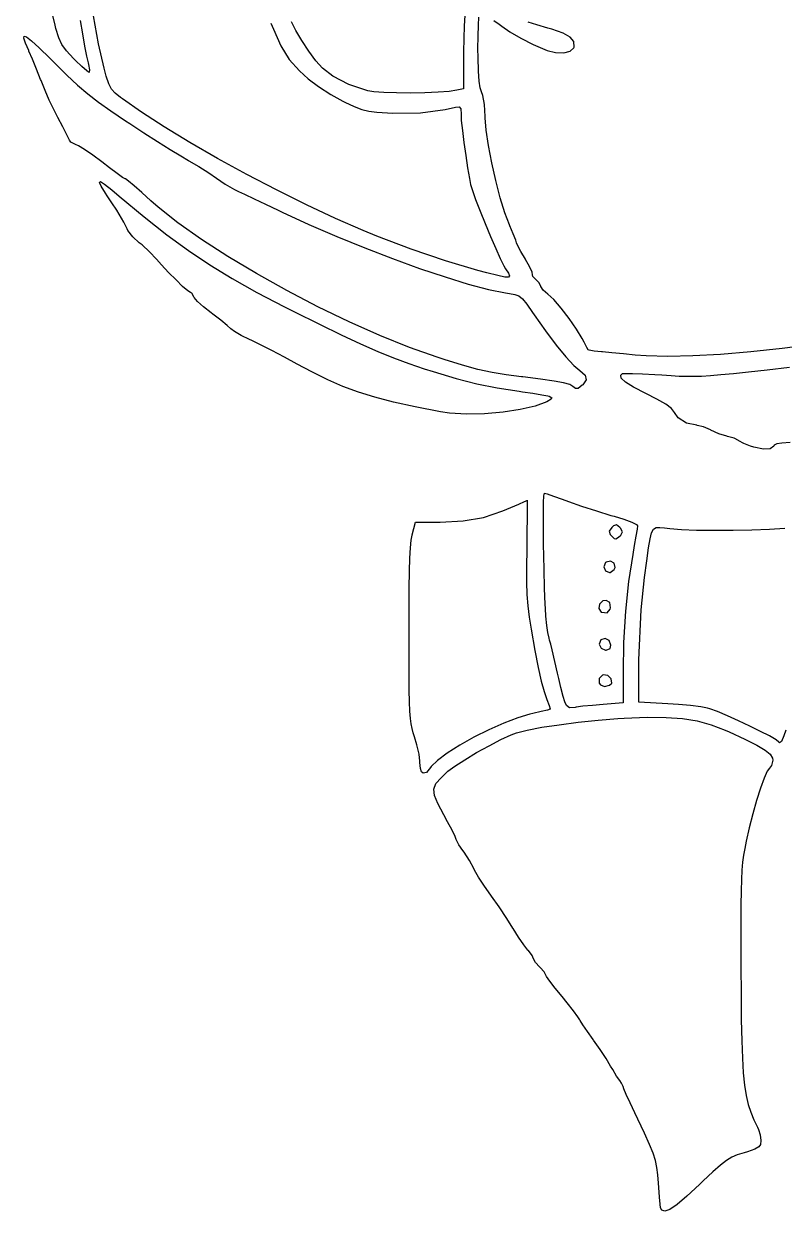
# Model space of a CAD drawing. Header units: inches. Extents: x -2.16 to 7.19, y -6.87 to -1.22.
# Drawn here: x -1.707 to -0.921, y -6.874 to -5.646 of the extents above; entities that cross this region are included whole.
import ezdxf

# ---------------------------------------------------------------- set-up
doc = ezdxf.new("R2010")
doc.units = ezdxf.units.IN
doc.header["$MEASUREMENT"] = 0
doc.layers.add('Front', color=13, linetype='CONTINUOUS', true_color=0xc83434)

msp = doc.modelspace()

# ---------------------------------------------------------------- linework, layer by layer
at = {"layer": 'Front', "linetype": 'CONTINUOUS'}
for p, q in [((-1.675, -5.6478), (-1.6813, -5.6203)), ((-1.6741, -5.6512), (-1.675, -5.6478)), ((-1.6492, -5.6428), (-1.6468, -5.6566)), ((-1.63, -5.667), (-1.6353, -5.638)), ((-1.4519, -5.6457), (-1.4492, -5.6519)), ((-1.4261, -5.6531), (-1.4304, -5.6441)), ((-1.2518, -5.6484), (-1.2523, -5.6614)), ((-1.2512, -5.6376), (-1.2518, -5.6484)), ((-1.2376, -5.659), (-1.2372, -5.6478)), ((-1.2372, -5.6478), (-1.2367, -5.6394)), ((-1.2214, -5.643), (-1.2159, -5.6466)), ((-1.2159, -5.6466), (-1.2131, -5.6487)), ((-1.2131, -5.6487), (-1.2046, -5.6545)), ((-1.1769, -5.6474), (-1.1857, -5.6444)), ((-1.1653, -5.6507), (-1.1769, -5.6474)), ((-1.7074, -5.661), (-1.7071, -5.6589)), ((-1.7057, -5.6662), (-1.7074, -5.661)), ((-1.7071, -5.6589), (-1.7045, -5.6597)), ((-1.7045, -5.6597), (-1.6994, -5.6637)), ((-1.6712, -5.6608), (-1.6741, -5.6512)), ((-1.6679, -5.6678), (-1.6712, -5.6608)), ((-1.6468, -5.6566), (-1.6445, -5.6693)), ((-1.4492, -5.6519), (-1.4414, -5.6692)), ((-1.4199, -5.6636), (-1.4261, -5.6531)), ((-1.2523, -5.6614), (-1.2526, -5.6754)), ((-1.2377, -5.6722), (-1.2376, -5.659)), ((-1.2046, -5.6545), (-1.1932, -5.6611)), ((-1.1932, -5.6611), (-1.1806, -5.6675)), ((-1.1612, -5.6518), (-1.1653, -5.6507)), ((-1.1496, -5.6558), (-1.1612, -5.6518)), ((-1.1423, -5.6599), (-1.1496, -5.6558)), ((-1.1387, -5.6646), (-1.1423, -5.6599)), ((-1.7022, -5.674), (-1.7057, -5.6662)), ((-1.6994, -5.6637), (-1.6915, -5.6711)), ((-1.6915, -5.6711), (-1.6805, -5.6819)), ((-1.6631, -5.6743), (-1.6679, -5.6678)), ((-1.6445, -5.6693), (-1.6424, -5.6797)), ((-1.6242, -5.6921), (-1.63, -5.667)), ((-1.4414, -5.6692), (-1.4328, -5.683)), ((-1.4127, -5.6746), (-1.4199, -5.6636)), ((-1.2376, -5.6812), (-1.2377, -5.6722)), ((-1.1806, -5.6675), (-1.1686, -5.6729)), ((-1.1686, -5.6729), (-1.1662, -5.6739)), ((-1.1422, -5.6746), (-1.1385, -5.6712)), ((-1.1383, -5.6703), (-1.1387, -5.6646)), ((-1.1385, -5.6712), (-1.1383, -5.6703)), ((-1.7021, -5.6744), (-1.7022, -5.674)), ((-1.6985, -5.6827), (-1.7021, -5.6744)), ((-1.6942, -5.6933), (-1.6985, -5.6827)), ((-1.6805, -5.6819), (-1.676, -5.6864)), ((-1.6558, -5.6822), (-1.6631, -5.6743)), ((-1.6538, -5.6841), (-1.6558, -5.6822)), ((-1.6473, -5.6905), (-1.6538, -5.6841)), ((-1.6424, -5.6797), (-1.6409, -5.6867)), ((-1.4328, -5.683), (-1.4224, -5.6949)), ((-1.4053, -5.6845), (-1.4127, -5.6746)), ((-1.3985, -5.692), (-1.4053, -5.6845)), ((-1.2526, -5.6781), (-1.2527, -5.7135)), ((-1.2526, -5.6754), (-1.2526, -5.6781)), ((-1.2373, -5.6953), (-1.2376, -5.6812)), ((-1.1662, -5.6739), (-1.1575, -5.6761)), ((-1.1575, -5.6761), (-1.149, -5.6762)), ((-1.149, -5.6762), (-1.1422, -5.6746)), ((-1.6899, -5.704), (-1.6942, -5.6933)), ((-1.676, -5.6864), (-1.6629, -5.6992)), ((-1.6423, -5.6949), (-1.6473, -5.6905)), ((-1.6399, -5.6965), (-1.6423, -5.6949)), ((-1.6409, -5.6867), (-1.6405, -5.6884)), ((-1.6405, -5.6884), (-1.6393, -5.6938)), ((-1.6397, -5.6965), (-1.6399, -5.6965)), ((-1.6393, -5.6938), (-1.6397, -5.6965)), ((-1.622, -5.7003), (-1.6242, -5.6921)), ((-1.4224, -5.6949), (-1.4132, -5.7032)), ((-1.3877, -5.7005), (-1.3985, -5.692)), ((-1.2366, -5.7055), (-1.2373, -5.6953)), ((-1.6895, -5.705), (-1.6899, -5.704)), ((-1.6853, -5.7154), (-1.6895, -5.705)), ((-1.6629, -5.6992), (-1.6517, -5.7097)), ((-1.6517, -5.7097), (-1.6411, -5.7187)), ((-1.6195, -5.7083), (-1.622, -5.7003)), ((-1.6167, -5.7137), (-1.6195, -5.7083)), ((-1.4132, -5.7032), (-1.4027, -5.7111)), ((-1.3712, -5.7091), (-1.3877, -5.7005)), ((-1.3515, -5.7157), (-1.3712, -5.7091)), ((-1.2355, -5.7124), (-1.2366, -5.7055)), ((-1.6811, -5.7252), (-1.6853, -5.7154)), ((-1.6411, -5.7187), (-1.6301, -5.7272)), ((-1.613, -5.7179), (-1.6167, -5.7137)), ((-1.6075, -5.7223), (-1.613, -5.7179)), ((-1.6053, -5.724), (-1.6075, -5.7223)), ((-1.4027, -5.7111), (-1.3899, -5.7193)), ((-1.3899, -5.7193), (-1.3774, -5.7262)), ((-1.3455, -5.7167), (-1.3515, -5.7157)), ((-1.3351, -5.7174), (-1.3455, -5.7167)), ((-1.322, -5.7178), (-1.3351, -5.7174)), ((-1.3074, -5.7179), (-1.322, -5.7178)), ((-1.2927, -5.7177), (-1.3074, -5.7179)), ((-1.279, -5.7171), (-1.2927, -5.7177)), ((-1.2675, -5.7162), (-1.279, -5.7171)), ((-1.2596, -5.715), (-1.2675, -5.7162)), ((-1.2527, -5.7135), (-1.2596, -5.715)), ((-1.234, -5.7165), (-1.2355, -5.7124)), ((-1.2325, -5.7204), (-1.234, -5.7165)), ((-1.2309, -5.7297), (-1.2325, -5.7204)), ((-1.6777, -5.7322), (-1.6811, -5.7252)), ((-1.677, -5.7335), (-1.6777, -5.7322)), ((-1.672, -5.7432), (-1.677, -5.7335)), ((-1.6301, -5.7272), (-1.6175, -5.7363)), ((-1.5857, -5.7378), (-1.6053, -5.724)), ((-1.3774, -5.7262), (-1.3752, -5.7273)), ((-1.3752, -5.7273), (-1.3656, -5.7318)), ((-1.3656, -5.7318), (-1.3579, -5.7348)), ((-1.3579, -5.7348), (-1.3507, -5.7366)), ((-1.2972, -5.7382), (-1.2715, -5.735)), ((-1.2715, -5.735), (-1.2609, -5.7325)), ((-1.2609, -5.7325), (-1.2571, -5.732)), ((-1.2571, -5.732), (-1.2555, -5.7343)), ((-1.2555, -5.7343), (-1.2552, -5.7396)), ((-1.2303, -5.742), (-1.2309, -5.7297)), ((-1.667, -5.7529), (-1.672, -5.7432)), ((-1.6175, -5.7363), (-1.602, -5.7467)), ((-1.602, -5.7467), (-1.5977, -5.7495)), ((-1.5622, -5.7529), (-1.5857, -5.7378)), ((-1.3507, -5.7366), (-1.3424, -5.7377)), ((-1.3424, -5.7377), (-1.3313, -5.7383)), ((-1.3313, -5.7383), (-1.3259, -5.7385)), ((-1.3259, -5.7385), (-1.2972, -5.7382)), ((-1.2552, -5.7396), (-1.2549, -5.7463)), ((-1.2549, -5.7463), (-1.2538, -5.7565)), ((-1.2303, -5.7435), (-1.2303, -5.742)), ((-1.2293, -5.7562), (-1.2303, -5.7435)), ((-1.6628, -5.7612), (-1.667, -5.7529)), ((-1.5977, -5.7495), (-1.5833, -5.7589)), ((-1.5833, -5.7589), (-1.5691, -5.768)), ((-1.5357, -5.769), (-1.5622, -5.7529)), ((-1.2538, -5.7565), (-1.2523, -5.769)), ((-1.2269, -5.7721), (-1.2293, -5.7562)), ((-1.6602, -5.7665), (-1.6628, -5.7612)), ((-1.6586, -5.7686), (-1.6602, -5.7665)), ((-1.6537, -5.771), (-1.6586, -5.7686)), ((-1.6507, -5.7723), (-1.6537, -5.771)), ((-1.5691, -5.768), (-1.556, -5.7762)), ((-1.507, -5.7854), (-1.5357, -5.769)), ((-1.2523, -5.769), (-1.2504, -5.7823)), ((-1.6444, -5.7762), (-1.6507, -5.7723)), ((-1.6361, -5.7821), (-1.6444, -5.7762)), ((-1.6267, -5.7891), (-1.6361, -5.7821)), ((-1.556, -5.7762), (-1.545, -5.7829)), ((-1.545, -5.7829), (-1.5371, -5.7875)), ((-1.2504, -5.7823), (-1.2485, -5.7952)), ((-1.2235, -5.79), (-1.2269, -5.7721)), ((-1.6187, -5.7953), (-1.6267, -5.7891)), ((-1.6108, -5.8011), (-1.6187, -5.7953)), ((-1.5371, -5.7875), (-1.5366, -5.7878)), ((-1.5366, -5.7878), (-1.5263, -5.7938)), ((-1.5263, -5.7938), (-1.5161, -5.8003)), ((-1.4768, -5.802), (-1.507, -5.7854)), ((-1.2485, -5.7952), (-1.2466, -5.8061)), ((-1.2193, -5.8084), (-1.2235, -5.79)), ((-1.6052, -5.8051), (-1.6108, -5.8011)), ((-1.6026, -5.8065), (-1.6052, -5.8051)), ((-1.6023, -5.8066), (-1.6026, -5.8065)), ((-1.5991, -5.8089), (-1.6023, -5.8066)), ((-1.5932, -5.8139), (-1.5991, -5.8089)), ((-1.5161, -5.8003), (-1.5081, -5.8059)), ((-1.5081, -5.8059), (-1.508, -5.8059)), ((-1.508, -5.8059), (-1.4991, -5.812)), ((-1.4459, -5.8181), (-1.4768, -5.802)), ((-1.2466, -5.8061), (-1.2454, -5.8123)), ((-1.2147, -5.8261), (-1.2193, -5.8084)), ((-1.6292, -5.8103), (-1.6281, -5.8095)), ((-1.6273, -5.8143), (-1.6292, -5.8103)), ((-1.6281, -5.8095), (-1.6238, -5.8121)), ((-1.6228, -5.8215), (-1.6273, -5.8143)), ((-1.6238, -5.8121), (-1.6163, -5.818)), ((-1.6163, -5.818), (-1.6086, -5.8245)), ((-1.5853, -5.8208), (-1.5932, -5.8139)), ((-1.5761, -5.8292), (-1.5853, -5.8208)), ((-1.4991, -5.812), (-1.4894, -5.8177)), ((-1.4894, -5.8177), (-1.4854, -5.8197)), ((-1.4854, -5.8197), (-1.479, -5.8226)), ((-1.415, -5.8334), (-1.4459, -5.8181)), ((-1.2454, -5.8123), (-1.2435, -5.8185)), ((-1.2435, -5.8185), (-1.2401, -5.828)), ((-1.621, -5.8242), (-1.6228, -5.8215)), ((-1.6163, -5.8313), (-1.621, -5.8242)), ((-1.6111, -5.839), (-1.6163, -5.8313)), ((-1.6086, -5.8245), (-1.5828, -5.8459)), ((-1.5685, -5.8359), (-1.5761, -5.8292)), ((-1.479, -5.8226), (-1.4692, -5.8272)), ((-1.4692, -5.8272), (-1.4573, -5.8328)), ((-1.4573, -5.8328), (-1.4444, -5.839)), ((-1.3849, -5.8475), (-1.415, -5.8334)), ((-1.2401, -5.828), (-1.2355, -5.8399)), ((-1.2099, -5.8418), (-1.2147, -5.8261)), ((-1.6086, -5.8431), (-1.6111, -5.839)), ((-1.6038, -5.8514), (-1.6086, -5.8431)), ((-1.548, -5.8521), (-1.5685, -5.8359)), ((-1.4444, -5.839), (-1.4402, -5.8409)), ((-1.4402, -5.8409), (-1.4125, -5.8537)), ((-1.2355, -5.8399), (-1.2302, -5.8529)), ((-1.2052, -5.8541), (-1.2099, -5.8418)), ((-1.6005, -5.8582), (-1.6038, -5.8514)), ((-1.5828, -5.8459), (-1.5594, -5.8644)), ((-1.5237, -5.8693), (-1.548, -5.8521)), ((-1.4125, -5.8537), (-1.3838, -5.8661)), ((-1.3565, -5.86), (-1.3849, -5.8475)), ((-1.2302, -5.8529), (-1.2247, -5.8662)), ((-1.2047, -5.8553), (-1.2052, -5.8541)), ((-1.2012, -5.8636), (-1.2047, -5.8553)), ((-1.5996, -5.86), (-1.6005, -5.8582)), ((-1.5947, -5.8667), (-1.5996, -5.86)), ((-1.5881, -5.8727), (-1.5947, -5.8667)), ((-1.5594, -5.8644), (-1.5371, -5.8807)), ((-1.4964, -5.8869), (-1.5237, -5.8693)), ((-1.3838, -5.8661), (-1.3547, -5.878)), ((-1.3421, -5.8659), (-1.3565, -5.86)), ((-1.3066, -5.8794), (-1.3421, -5.8659)), ((-1.2247, -5.8662), (-1.2193, -5.8786)), ((-1.1987, -5.8699), (-1.2012, -5.8636)), ((-1.1977, -5.8729), (-1.1987, -5.8699)), ((-1.5851, -5.875), (-1.5881, -5.8727)), ((-1.5773, -5.882), (-1.5851, -5.875)), ((-1.5702, -5.8895), (-1.5773, -5.882)), ((-1.5371, -5.8807), (-1.5149, -5.8956)), ((-1.3547, -5.878), (-1.3259, -5.8891)), ((-1.2711, -5.8914), (-1.3066, -5.8794)), ((-1.2193, -5.8786), (-1.2146, -5.8891)), ((-1.1965, -5.8759), (-1.1977, -5.8729)), ((-1.1977, -5.8729), (-1.1977, -5.8729)), ((-1.1932, -5.8819), (-1.1965, -5.8759)), ((-1.1887, -5.8895), (-1.1932, -5.8819)), ((-1.5651, -5.8954), (-1.5702, -5.8895)), ((-1.4667, -5.9046), (-1.4964, -5.8869)), ((-1.3259, -5.8891), (-1.298, -5.8992)), ((-1.2377, -5.9013), (-1.2711, -5.8914)), ((-1.2146, -5.8891), (-1.2109, -5.8967)), ((-1.1885, -5.8899), (-1.1887, -5.8895)), ((-1.1843, -5.8974), (-1.1885, -5.8899)), ((-1.5576, -5.9035), (-1.5651, -5.8954)), ((-1.5499, -5.9112), (-1.5576, -5.9035)), ((-1.5149, -5.8956), (-1.4917, -5.9098)), ((-1.4355, -5.922), (-1.4667, -5.9046)), ((-1.298, -5.8992), (-1.2717, -5.908)), ((-1.2285, -5.9038), (-1.2377, -5.9013)), ((-1.2173, -5.9067), (-1.2285, -5.9038)), ((-1.21, -5.9082), (-1.2173, -5.9067)), ((-1.2109, -5.8967), (-1.2091, -5.8996)), ((-1.2091, -5.8996), (-1.2062, -5.904)), ((-1.2062, -5.904), (-1.205, -5.9069)), ((-1.205, -5.9069), (-1.2061, -5.9082)), ((-1.1817, -5.9031), (-1.1843, -5.8974)), ((-1.1812, -5.9058), (-1.1817, -5.9031)), ((-1.181, -5.9077), (-1.1812, -5.9058)), ((-1.5431, -5.9178), (-1.5499, -5.9112)), ((-1.5378, -5.9223), (-1.5431, -5.9178)), ((-1.4917, -5.9098), (-1.4663, -5.924)), ((-1.2717, -5.908), (-1.2477, -5.9154)), ((-1.2477, -5.9154), (-1.2267, -5.921)), ((-1.2061, -5.9082), (-1.21, -5.9082)), ((-1.1777, -5.9108), (-1.181, -5.9077)), ((-1.1746, -5.9137), (-1.1777, -5.9108)), ((-1.1727, -5.9175), (-1.1746, -5.9137)), ((-1.1727, -5.9179), (-1.1727, -5.9175)), ((-1.1703, -5.9216), (-1.1727, -5.9179)), ((-1.535, -5.924), (-1.5378, -5.9223)), ((-1.5337, -5.9248), (-1.535, -5.924)), ((-1.5316, -5.9286), (-1.5337, -5.9248)), ((-1.5313, -5.9293), (-1.5316, -5.9286)), ((-1.5278, -5.9334), (-1.5313, -5.9293)), ((-1.4663, -5.924), (-1.4376, -5.939)), ((-1.4033, -5.9388), (-1.4355, -5.922)), ((-1.2267, -5.921), (-1.2093, -5.9246)), ((-1.2093, -5.9246), (-1.205, -5.9252)), ((-1.205, -5.9252), (-1.1996, -5.9261)), ((-1.1996, -5.9261), (-1.1955, -5.9277)), ((-1.1955, -5.9277), (-1.1917, -5.9308)), ((-1.1917, -5.9308), (-1.1873, -5.9362)), ((-1.1655, -5.926), (-1.1703, -5.9216)), ((-1.1594, -5.9315), (-1.1655, -5.926)), ((-1.1516, -5.9403), (-1.1594, -5.9315)), ((-1.5216, -5.939), (-1.5278, -5.9334)), ((-1.5137, -5.9452), (-1.5216, -5.939)), ((-1.4376, -5.939), (-1.428, -5.9438)), ((-1.428, -5.9438), (-1.4017, -5.957)), ((-1.3709, -5.9544), (-1.4033, -5.9388)), ((-1.1873, -5.9362), (-1.1812, -5.9448)), ((-1.1433, -5.9509), (-1.1516, -5.9403)), ((-1.5119, -5.9466), (-1.5137, -5.9452)), ((-1.5037, -5.9528), (-1.5119, -5.9466)), ((-1.497, -5.9582), (-1.5037, -5.9528)), ((-1.3391, -5.9687), (-1.3709, -5.9544)), ((-1.1812, -5.9448), (-1.1796, -5.9473)), ((-1.1796, -5.9473), (-1.1679, -5.9639)), ((-1.1358, -5.9619), (-1.1433, -5.9509)), ((-1.4931, -5.9617), (-1.497, -5.9582)), ((-1.4895, -5.9645), (-1.4931, -5.9617)), ((-1.4825, -5.9686), (-1.4895, -5.9645)), ((-1.474, -5.9727), (-1.4825, -5.9686)), ((-1.4017, -5.957), (-1.379, -5.968)), ((-1.379, -5.968), (-1.3591, -5.9772)), ((-1.1679, -5.9639), (-1.1569, -5.9785)), ((-1.13, -5.9717), (-1.1358, -5.9619)), ((-1.4715, -5.9738), (-1.474, -5.9727)), ((-1.4626, -5.9782), (-1.4715, -5.9738)), ((-1.451, -5.9841), (-1.4626, -5.9782)), ((-1.3591, -5.9772), (-1.3414, -5.985)), ((-1.3085, -5.981), (-1.3391, -5.9687)), ((-1.1569, -5.9785), (-1.147, -5.9906)), ((-1.128, -5.9756), (-1.13, -5.9717)), ((-1.1252, -5.9811), (-1.128, -5.9756)), ((-0.8898, -5.9778), (-0.9231, -5.9821)), ((-1.4379, -5.991), (-1.451, -5.9841)), ((-1.4247, -5.9981), (-1.4379, -5.991)), ((-1.3414, -5.985), (-1.325, -5.9917)), ((-1.325, -5.9917), (-1.3092, -5.9976)), ((-1.2798, -5.9911), (-1.3085, -5.981)), ((-1.2726, -5.9934), (-1.2798, -5.9911)), ((-1.147, -5.9906), (-1.1387, -5.9996)), ((-1.1239, -5.9835), (-1.1252, -5.9811)), ((-1.1226, -5.9839), (-1.1239, -5.9835)), ((-1.1175, -5.9847), (-1.1226, -5.9839)), ((-1.1099, -5.9855), (-1.1175, -5.9847)), ((-1.1088, -5.9856), (-1.1099, -5.9855)), ((-1.0991, -5.9866), (-1.1088, -5.9856)), ((-1.0872, -5.9877), (-1.0991, -5.9866)), ((-1.0752, -5.989), (-1.0872, -5.9877)), ((-1.0637, -5.9898), (-1.0752, -5.989)), ((-1.0415, -5.9904), (-1.0637, -5.9898)), ((-1.0156, -5.9898), (-1.0415, -5.9904)), ((-0.9868, -5.9882), (-1.0156, -5.9898)), ((-0.9557, -5.9856), (-0.9868, -5.9882)), ((-0.9231, -5.9821), (-0.9557, -5.9856)), ((-1.4096, -6.0062), (-1.4247, -5.9981)), ((-1.3092, -5.9976), (-1.2932, -6.0031)), ((-1.2932, -6.0031), (-1.284, -6.006)), ((-1.2537, -5.9992), (-1.2726, -5.9934)), ((-1.2377, -6.0036), (-1.2537, -5.9992)), ((-1.2231, -6.0068), (-1.2377, -6.0036)), ((-1.1387, -5.9996), (-1.1324, -6.0049)), ((-1.1324, -6.0049), (-1.1267, -6.0098)), ((-0.9578, -6.0061), (-0.9386, -6.004)), ((-0.9386, -6.004), (-0.9154, -6.0012)), ((-1.3931, -6.0144), (-1.4096, -6.0062)), ((-1.3773, -6.0213), (-1.3931, -6.0144)), ((-1.284, -6.006), (-1.2602, -6.0131)), ((-1.2602, -6.0131), (-1.2388, -6.0185)), ((-1.2086, -6.0093), (-1.2231, -6.0068)), ((-1.1927, -6.0113), (-1.2086, -6.0093)), ((-1.1912, -6.0115), (-1.1927, -6.0113)), ((-1.1729, -6.0137), (-1.1912, -6.0115)), ((-1.159, -6.0157), (-1.1729, -6.0137)), ((-1.1492, -6.0176), (-1.159, -6.0157)), ((-1.1428, -6.0194), (-1.1492, -6.0176)), ((-1.1257, -6.0145), (-1.1294, -6.0196)), ((-1.1267, -6.0098), (-1.1257, -6.0145)), ((-1.09, -6.0098), (-1.0882, -6.008)), ((-1.0895, -6.0129), (-1.09, -6.0098)), ((-1.0853, -6.0169), (-1.0895, -6.0129)), ((-1.0882, -6.008), (-1.0851, -6.0078)), ((-1.0769, -6.022), (-1.0853, -6.0169)), ((-1.0851, -6.0078), (-1.0779, -6.0078)), ((-1.0779, -6.0078), (-1.0675, -6.0082)), ((-1.0675, -6.0082), (-1.0549, -6.0089)), ((-1.0549, -6.0089), (-1.0475, -6.0093)), ((-1.0475, -6.0093), (-1.0379, -6.01)), ((-1.0379, -6.01), (-1.0296, -6.0105)), ((-1.0296, -6.0105), (-1.0219, -6.0107)), ((-1.0219, -6.0107), (-1.0144, -6.0108)), ((-1.0144, -6.0108), (-1.0064, -6.0106)), ((-1.0064, -6.0106), (-0.9973, -6.01)), ((-0.9973, -6.01), (-0.9866, -6.0091)), ((-0.9866, -6.0091), (-0.9736, -6.0079)), ((-0.9736, -6.0079), (-0.9578, -6.0061)), ((-1.3613, -6.0272), (-1.3773, -6.0213)), ((-1.3442, -6.0325), (-1.3613, -6.0272)), ((-1.2388, -6.0185), (-1.2179, -6.0227)), ((-1.2179, -6.0227), (-1.1952, -6.0262)), ((-1.1952, -6.0262), (-1.1915, -6.0267)), ((-1.1915, -6.0267), (-1.1809, -6.0282)), ((-1.1809, -6.0282), (-1.1717, -6.0298)), ((-1.1717, -6.0298), (-1.1654, -6.0311)), ((-1.1396, -6.0212), (-1.1428, -6.0194)), ((-1.1369, -6.0235), (-1.1396, -6.0212)), ((-1.1341, -6.0233), (-1.1369, -6.0235)), ((-1.1298, -6.0199), (-1.1341, -6.0233)), ((-1.1294, -6.0196), (-1.1298, -6.0199)), ((-1.0642, -6.0285), (-1.0769, -6.022)), ((-1.0527, -6.0343), (-1.0642, -6.0285)), ((-1.325, -6.0374), (-1.3442, -6.0325)), ((-1.3028, -6.0423), (-1.325, -6.0374)), ((-1.1784, -6.0417), (-1.1939, -6.0453)), ((-1.1666, -6.0372), (-1.1784, -6.0417)), ((-1.162, -6.0346), (-1.1666, -6.0372)), ((-1.1654, -6.0311), (-1.1641, -6.0315)), ((-1.1641, -6.0315), (-1.1612, -6.033)), ((-1.1612, -6.033), (-1.162, -6.0346)), ((-1.0434, -6.0397), (-1.0527, -6.0343)), ((-1.0376, -6.0442), (-1.0434, -6.0397)), ((-1.2765, -6.0475), (-1.3028, -6.0423)), ((-1.267, -6.0488), (-1.2765, -6.0475)), ((-1.2496, -6.0499), (-1.267, -6.0488)), ((-1.2308, -6.0496), (-1.2496, -6.0499)), ((-1.2118, -6.048), (-1.2308, -6.0496)), ((-1.1939, -6.0453), (-1.2118, -6.048)), ((-1.0343, -6.0484), (-1.0376, -6.0442)), ((-1.0306, -6.0536), (-1.0343, -6.0484)), ((-1.022, -6.0594), (-1.0306, -6.0536)), ((-1.0115, -6.0615), (-1.022, -6.0594)), ((-1.0109, -6.0616), (-1.0115, -6.0615)), ((-1.0044, -6.0631), (-1.0109, -6.0616)), ((-0.9973, -6.0663), (-1.0044, -6.0631)), ((-0.997, -6.0664), (-0.9973, -6.0663)), ((-0.9887, -6.0703), (-0.997, -6.0664)), ((-0.9802, -6.0728), (-0.9887, -6.0703)), ((-0.9796, -6.073), (-0.9802, -6.0728)), ((-0.9729, -6.0749), (-0.9796, -6.073)), ((-0.9684, -6.0771), (-0.9729, -6.0749)), ((-0.9678, -6.0776), (-0.9684, -6.0771)), ((-0.9628, -6.0802), (-0.9678, -6.0776)), ((-0.9559, -6.083), (-0.9628, -6.0802)), ((-0.9523, -6.0842), (-0.9559, -6.083)), ((-0.9426, -6.0862), (-0.9523, -6.0842)), ((-0.9355, -6.0857), (-0.9426, -6.0862)), ((-0.9319, -6.0829), (-0.9355, -6.0857)), ((-0.9313, -6.082), (-0.9319, -6.0829)), ((-0.9287, -6.0806), (-0.9313, -6.082)), ((-0.9235, -6.0798), (-0.9287, -6.0806)), ((-0.9149, -6.0793), (-0.9235, -6.0798)), ((-1.1956, -6.1429), (-1.1896, -6.1403)), ((-1.1896, -6.1403), (-1.1868, -6.1391)), ((-1.1868, -6.1391), (-1.1868, -6.139)), ((-1.1868, -6.139), (-1.1867, -6.1414)), ((-1.1698, -6.1413), (-1.1695, -6.1343)), ((-1.1695, -6.1343), (-1.169, -6.1316)), ((-1.169, -6.1316), (-1.169, -6.1315)), ((-1.169, -6.1315), (-1.166, -6.1324)), ((-1.166, -6.1324), (-1.1595, -6.1346)), ((-1.1595, -6.1346), (-1.1505, -6.1378)), ((-1.1505, -6.1378), (-1.1442, -6.1402)), ((-1.1442, -6.1402), (-1.1307, -6.145)), ((-1.232, -6.1567), (-1.2119, -6.1501)), ((-1.2119, -6.1501), (-1.2037, -6.1466)), ((-1.2037, -6.1466), (-1.1956, -6.1429)), ((-1.1868, -6.148), (-1.1869, -6.1582)), ((-1.1867, -6.1414), (-1.1868, -6.148)), ((-1.1699, -6.152), (-1.1698, -6.1413)), ((-1.1699, -6.1657), (-1.1699, -6.152)), ((-1.1307, -6.145), (-1.1151, -6.1501)), ((-1.1151, -6.1501), (-1.1004, -6.1546)), ((-1.3056, -6.1747), (-1.3022, -6.1615)), ((-1.3022, -6.1615), (-1.2769, -6.1615)), ((-1.2769, -6.1615), (-1.2531, -6.1603)), ((-1.2531, -6.1603), (-1.232, -6.1567)), ((-1.1869, -6.1582), (-1.187, -6.1711)), ((-1.1004, -6.1546), (-1.097, -6.1556)), ((-1.0946, -6.1643), (-1.0975, -6.1653)), ((-1.097, -6.1556), (-1.0868, -6.1587)), ((-1.0911, -6.1671), (-1.0946, -6.1643)), ((-1.0868, -6.1587), (-1.0787, -6.1617)), ((-1.0787, -6.1617), (-1.0738, -6.1642)), ((-1.0738, -6.1642), (-1.0727, -6.1653)), ((-1.3067, -6.1804), (-1.3057, -6.1751)), ((-1.3057, -6.1751), (-1.3056, -6.1747)), ((-1.187, -6.1711), (-1.1873, -6.186)), ((-1.1699, -6.171), (-1.1699, -6.1657)), ((-1.1698, -6.1818), (-1.1699, -6.171)), ((-1.0994, -6.1671), (-1.1021, -6.171)), ((-1.1021, -6.171), (-1.1009, -6.1745)), ((-1.1009, -6.1745), (-1.1004, -6.1752)), ((-1.1004, -6.1752), (-1.0969, -6.1784)), ((-1.0975, -6.1653), (-1.0994, -6.1671)), ((-1.0952, -6.179), (-1.0923, -6.1773)), ((-1.0923, -6.1773), (-1.0901, -6.1752)), ((-1.0904, -6.1678), (-1.0911, -6.1671)), ((-1.0883, -6.1715), (-1.0904, -6.1678)), ((-1.0901, -6.1752), (-1.0883, -6.1715)), ((-1.0743, -6.176), (-1.0761, -6.1859)), ((-1.0732, -6.1688), (-1.0743, -6.176)), ((-1.0727, -6.1653), (-1.0732, -6.1688)), ((-1.0598, -6.1789), (-1.0582, -6.1726)), ((-1.0582, -6.1726), (-1.0562, -6.1689)), ((-1.0562, -6.1689), (-1.0534, -6.1673)), ((-1.0534, -6.1673), (-1.0497, -6.167)), ((-1.0497, -6.167), (-1.0447, -6.1676)), ((-1.0447, -6.1676), (-1.0393, -6.1683)), ((-1.0393, -6.1683), (-1.0273, -6.1692)), ((-1.0273, -6.1692), (-1.0116, -6.1698)), ((-1.0116, -6.1698), (-0.9933, -6.17)), ((-0.9933, -6.17), (-0.9739, -6.1699)), ((-0.9739, -6.1699), (-0.9544, -6.1695)), ((-0.9544, -6.1695), (-0.9362, -6.1688)), ((-0.9362, -6.1688), (-0.9205, -6.1679)), ((-1.308, -6.1988), (-1.3074, -6.1882)), ((-1.3074, -6.1882), (-1.3067, -6.1804)), ((-1.1873, -6.1892), (-1.1875, -6.2083)), ((-1.1873, -6.186), (-1.1873, -6.1892)), ((-1.1696, -6.1997), (-1.1698, -6.1818)), ((-1.0969, -6.1784), (-1.0952, -6.179)), ((-1.0761, -6.1859), (-1.0777, -6.195)), ((-1.0632, -6.2015), (-1.0614, -6.1883)), ((-1.0614, -6.1883), (-1.0598, -6.1789)), ((-1.3085, -6.2125), (-1.308, -6.1988)), ((-1.1694, -6.2078), (-1.1696, -6.1997)), ((-1.0777, -6.195), (-1.0819, -6.2229)), ((-1.0654, -6.219), (-1.0632, -6.2015)), ((-1.3087, -6.23), (-1.3085, -6.2125)), ((-1.1875, -6.2083), (-1.1874, -6.2236)), ((-1.1693, -6.2102), (-1.1694, -6.2078)), ((-1.1688, -6.2304), (-1.1693, -6.2102)), ((-1.1057, -6.2035), (-1.1074, -6.2078)), ((-1.1074, -6.2078), (-1.1057, -6.2119)), ((-1.1051, -6.203), (-1.1057, -6.2035)), ((-1.1057, -6.2119), (-1.1017, -6.2137)), ((-1.1007, -6.202), (-1.1051, -6.203)), ((-1.1017, -6.2137), (-1.1009, -6.2136)), ((-1.1009, -6.2136), (-1.0967, -6.2107)), ((-1.0969, -6.2042), (-1.1007, -6.202)), ((-1.0957, -6.2084), (-1.0969, -6.2042)), ((-1.0967, -6.2107), (-1.0957, -6.2084)), ((-1.1874, -6.2236), (-1.187, -6.2365)), ((-1.0819, -6.2229), (-1.0851, -6.2538)), ((-1.0689, -6.2522), (-1.0654, -6.219)), ((-1.3089, -6.2516), (-1.3087, -6.23)), ((-1.187, -6.2365), (-1.1861, -6.2481)), ((-1.1683, -6.2464), (-1.1688, -6.2304)), ((-1.1861, -6.2481), (-1.1846, -6.2598)), ((-1.168, -6.2509), (-1.1683, -6.2464)), ((-1.1675, -6.259), (-1.168, -6.2509)), ((-1.1119, -6.2463), (-1.1126, -6.2509)), ((-1.1126, -6.2509), (-1.1102, -6.2546)), ((-1.1086, -6.243), (-1.1119, -6.2463)), ((-1.1051, -6.2425), (-1.1086, -6.243)), ((-1.1013, -6.2449), (-1.1051, -6.2425)), ((-1.1006, -6.2504), (-1.1013, -6.2449)), ((-1.1009, -6.2516), (-1.1006, -6.2504)), ((-1.3089, -6.2778), (-1.3089, -6.2516)), ((-1.1846, -6.2598), (-1.1827, -6.2724)), ((-1.1666, -6.2686), (-1.1675, -6.259)), ((-1.1102, -6.2546), (-1.1096, -6.2549)), ((-1.1096, -6.2549), (-1.104, -6.2554)), ((-1.104, -6.2554), (-1.1009, -6.2516)), ((-1.0851, -6.2538), (-1.0871, -6.2862)), ((-1.0712, -6.304), (-1.0689, -6.2522)), ((-1.1827, -6.2724), (-1.1789, -6.2944)), ((-1.1655, -6.2759), (-1.1666, -6.2686)), ((-1.3089, -6.3001), (-1.3089, -6.2778)), ((-1.1642, -6.2815), (-1.1655, -6.2759)), ((-1.1636, -6.2836), (-1.1642, -6.2815)), ((-1.1625, -6.2879), (-1.1636, -6.2836)), ((-1.1107, -6.2835), (-1.1124, -6.2879)), ((-1.1105, -6.2833), (-1.1107, -6.2835)), ((-1.1061, -6.2819), (-1.1105, -6.2833)), ((-1.102, -6.2841), (-1.1061, -6.2819)), ((-1.1002, -6.289), (-1.102, -6.2841)), ((-1.0871, -6.2862), (-1.0877, -6.3166)), ((-1.3088, -6.3197), (-1.3089, -6.3001)), ((-1.1789, -6.2944), (-1.1755, -6.3121)), ((-1.161, -6.2936), (-1.1625, -6.2879)), ((-1.1581, -6.3057), (-1.161, -6.2936)), ((-1.1124, -6.2879), (-1.1104, -6.2921)), ((-1.1104, -6.2921), (-1.1057, -6.294)), ((-1.1057, -6.294), (-1.1053, -6.294)), ((-1.1053, -6.294), (-1.1011, -6.2923)), ((-1.1011, -6.2923), (-1.1002, -6.289)), ((-1.1755, -6.3121), (-1.1724, -6.326)), ((-1.1554, -6.3178), (-1.1581, -6.3057)), ((-1.0715, -6.3478), (-1.0712, -6.304)), ((-1.3087, -6.3353), (-1.3088, -6.3197)), ((-1.1544, -6.3221), (-1.1554, -6.3178)), ((-1.1541, -6.3234), (-1.1544, -6.3221)), ((-1.1519, -6.3328), (-1.1541, -6.3234)), ((-1.109, -6.3199), (-1.1123, -6.3234)), ((-1.1123, -6.3234), (-1.1122, -6.3282)), ((-1.1083, -6.3197), (-1.109, -6.3199)), ((-1.1035, -6.3203), (-1.1083, -6.3197)), ((-1.0999, -6.3236), (-1.1035, -6.3203)), ((-1.0994, -6.328), (-1.0999, -6.3236)), ((-1.0877, -6.3166), (-1.0877, -6.3484)), ((-1.3085, -6.3476), (-1.3087, -6.3353)), ((-1.1724, -6.326), (-1.1694, -6.3369)), ((-1.1694, -6.3369), (-1.1664, -6.3452)), ((-1.1496, -6.3418), (-1.1519, -6.3328)), ((-1.1122, -6.3282), (-1.1111, -6.3299)), ((-1.1111, -6.3299), (-1.1067, -6.3315)), ((-1.1067, -6.3315), (-1.1017, -6.3304)), ((-1.1017, -6.3304), (-1.0994, -6.328)), ((-1.3081, -6.3572), (-1.3085, -6.3476)), ((-1.1664, -6.3452), (-1.1641, -6.3512)), ((-1.1479, -6.3474), (-1.1496, -6.3418)), ((-1.1461, -6.3514), (-1.1479, -6.3474)), ((-1.0877, -6.3484), (-1.1084, -6.3501)), ((-1.0415, -6.3494), (-1.0715, -6.3478)), ((-1.3076, -6.3646), (-1.3081, -6.3572)), ((-1.184, -6.3603), (-1.1965, -6.3639)), ((-1.181, -6.3596), (-1.184, -6.3603)), ((-1.1722, -6.3576), (-1.181, -6.3596)), ((-1.1659, -6.356), (-1.1722, -6.3576)), ((-1.1632, -6.3552), (-1.1659, -6.356)), ((-1.1641, -6.3512), (-1.1632, -6.3548)), ((-1.1632, -6.3548), (-1.1632, -6.3552)), ((-1.1429, -6.3536), (-1.1461, -6.3514)), ((-1.1371, -6.3532), (-1.1429, -6.3536)), ((-1.1362, -6.353), (-1.1371, -6.3532)), ((-1.1291, -6.3521), (-1.1362, -6.353)), ((-1.1192, -6.3511), (-1.1291, -6.3521)), ((-1.1084, -6.3501), (-1.1192, -6.3511)), ((-1.0304, -6.3501), (-1.0415, -6.3494)), ((-1.0179, -6.3513), (-1.0304, -6.3501)), ((-1.0074, -6.3526), (-1.0179, -6.3513)), ((-1.0003, -6.354), (-1.0074, -6.3526)), ((-0.998, -6.3547), (-1.0003, -6.354)), ((-0.9901, -6.3576), (-0.998, -6.3547)), ((-0.9798, -6.3619), (-0.9901, -6.3576)), ((-1.3069, -6.3703), (-1.3076, -6.3646)), ((-1.3059, -6.3751), (-1.3069, -6.3703)), ((-1.211, -6.3694), (-1.2264, -6.3763)), ((-1.1965, -6.3639), (-1.211, -6.3694)), ((-1.1867, -6.3766), (-1.1717, -6.3738)), ((-1.1717, -6.3738), (-1.1538, -6.3711)), ((-1.1538, -6.3711), (-1.134, -6.3686)), ((-1.134, -6.3686), (-1.1135, -6.3664)), ((-1.1135, -6.3664), (-1.0932, -6.3648)), ((-1.0932, -6.3648), (-1.0865, -6.3644)), ((-1.0865, -6.3644), (-1.0629, -6.3634)), ((-1.0629, -6.3634), (-1.0431, -6.3635)), ((-1.0431, -6.3635), (-1.0262, -6.3647)), ((-1.0262, -6.3647), (-1.011, -6.3672)), ((-1.011, -6.3672), (-0.9967, -6.3712)), ((-0.9967, -6.3712), (-0.982, -6.3768)), ((-0.9684, -6.367), (-0.9798, -6.3619)), ((-0.9566, -6.3725), (-0.9684, -6.367)), ((-0.9456, -6.378), (-0.9566, -6.3725)), ((-1.3048, -6.3794), (-1.3059, -6.3751)), ((-1.3033, -6.3837), (-1.3048, -6.3794)), ((-1.3008, -6.392), (-1.3033, -6.3837)), ((-1.2419, -6.3841), (-1.2566, -6.3923)), ((-1.2264, -6.3763), (-1.2419, -6.3841)), ((-1.2139, -6.3864), (-1.2035, -6.3816)), ((-1.2035, -6.3816), (-1.1977, -6.3794)), ((-1.1977, -6.3794), (-1.1867, -6.3766)), ((-0.982, -6.3768), (-0.9781, -6.3785)), ((-0.9781, -6.3785), (-0.9616, -6.386)), ((-0.9616, -6.386), (-0.9493, -6.3922)), ((-0.9362, -6.3828), (-0.9456, -6.378)), ((-0.9295, -6.3867), (-0.9362, -6.3828)), ((-0.9215, -6.3826), (-0.9238, -6.3886)), ((-0.9194, -6.3767), (-0.9215, -6.3826)), ((-1.2986, -6.4016), (-1.3008, -6.392)), ((-1.2566, -6.3923), (-1.2695, -6.4004)), ((-1.2391, -6.4), (-1.2262, -6.3928)), ((-1.2262, -6.3928), (-1.2139, -6.3864)), ((-0.9493, -6.3922), (-0.9408, -6.3973)), ((-0.9408, -6.3973), (-0.9355, -6.4017)), ((-0.9265, -6.3891), (-0.9295, -6.3867)), ((-0.9258, -6.3898), (-0.9265, -6.3891)), ((-0.9238, -6.3886), (-0.9258, -6.3898)), ((-1.2977, -6.409), (-1.2986, -6.4016)), ((-1.2977, -6.4103), (-1.2977, -6.409)), ((-1.2972, -6.4165), (-1.2977, -6.4103)), ((-1.2796, -6.408), (-1.2861, -6.4145)), ((-1.2695, -6.4004), (-1.2796, -6.408)), ((-1.2616, -6.414), (-1.2513, -6.4073)), ((-1.2513, -6.4073), (-1.2391, -6.4)), ((-0.9355, -6.4017), (-0.9331, -6.4056)), ((-0.9327, -6.4078), (-0.9341, -6.4133)), ((-0.9331, -6.4056), (-0.9327, -6.4078)), ((-1.2961, -6.4199), (-1.2972, -6.4165)), ((-1.2942, -6.4212), (-1.2961, -6.4199)), ((-1.2909, -6.4205), (-1.2942, -6.4212)), ((-1.2868, -6.4154), (-1.2909, -6.4205)), ((-1.2861, -6.4145), (-1.2868, -6.4154)), ((-1.2759, -6.4259), (-1.2687, -6.4193)), ((-1.2687, -6.4193), (-1.2616, -6.414)), ((-0.9387, -6.4192), (-0.9419, -6.4265)), ((-0.9364, -6.4159), (-0.9387, -6.4192)), ((-0.9341, -6.4133), (-0.9364, -6.4159)), ((-1.2834, -6.4377), (-1.2812, -6.432)), ((-1.2812, -6.432), (-1.2759, -6.4259)), ((-0.9419, -6.4265), (-0.9456, -6.4369)), ((-1.2828, -6.4442), (-1.2834, -6.4377)), ((-1.2793, -6.4526), (-1.2828, -6.4442)), ((-0.9456, -6.4369), (-0.9496, -6.4495)), ((-1.2731, -6.4642), (-1.2793, -6.4526)), ((-0.9496, -6.4495), (-0.9535, -6.4634)), ((-1.2691, -6.4715), (-1.2731, -6.4642)), ((-1.2645, -6.4802), (-1.2691, -6.4715)), ((-0.9535, -6.4634), (-0.9573, -6.4777)), ((-1.2614, -6.4866), (-1.2645, -6.4802)), ((-0.9573, -6.4777), (-0.9604, -6.4916)), ((-1.2602, -6.4897), (-1.2614, -6.4866)), ((-1.26, -6.4907), (-1.2602, -6.4897)), ((-1.2575, -6.4952), (-1.26, -6.4907)), ((-1.2533, -6.5012), (-1.2575, -6.4952)), ((-0.9604, -6.4916), (-0.9619, -6.4992)), ((-1.2521, -6.5028), (-1.2533, -6.5012)), ((-1.2465, -6.5115), (-1.2521, -6.5028)), ((-0.9631, -6.506), (-0.964, -6.5132)), ((-0.9619, -6.4992), (-0.9631, -6.506)), ((-1.242, -6.5199), (-1.2465, -6.5115)), ((-1.2412, -6.5214), (-1.242, -6.5199)), ((-0.964, -6.5132), (-0.9647, -6.5214)), ((-1.237, -6.5288), (-1.2412, -6.5214)), ((-1.2311, -6.538), (-1.237, -6.5288)), ((-0.9653, -6.5311), (-0.9656, -6.543)), ((-0.9647, -6.5214), (-0.9653, -6.5311)), ((-1.2244, -6.5474), (-1.2311, -6.538)), ((-0.9656, -6.543), (-0.9659, -6.5576)), ((-1.2236, -6.5486), (-1.2244, -6.5474)), ((-1.2158, -6.5596), (-1.2236, -6.5486)), ((-0.9659, -6.5576), (-0.9659, -6.5755)), ((-1.2079, -6.5714), (-1.2158, -6.5596)), ((-1.2015, -6.5815), (-1.2079, -6.5714)), ((-1.2013, -6.5819), (-1.2015, -6.5815)), ((-1.1957, -6.5908), (-1.2013, -6.5819)), ((-0.9659, -6.5755), (-0.9659, -6.5973)), ((-1.1902, -6.5988), (-1.1957, -6.5908)), ((-1.186, -6.6042), (-1.1902, -6.5988)), ((-1.1855, -6.6047), (-1.186, -6.6042)), ((-1.1818, -6.6097), (-1.1855, -6.6047)), ((-0.9659, -6.5973), (-0.9659, -6.6203)), ((-1.1802, -6.6131), (-1.1818, -6.6097)), ((-1.1802, -6.6133), (-1.1802, -6.6131)), ((-1.1782, -6.6169), (-1.1802, -6.6133)), ((-1.174, -6.6215), (-1.1782, -6.6169)), ((-1.1735, -6.6221), (-1.174, -6.6215)), ((-1.1694, -6.6266), (-1.1735, -6.6221)), ((-1.1677, -6.6296), (-1.1694, -6.6266)), ((-1.1668, -6.6314), (-1.1677, -6.6296)), ((-1.1633, -6.6365), (-1.1668, -6.6314)), ((-0.9659, -6.6203), (-0.9657, -6.6505)), ((-1.1577, -6.6437), (-1.1633, -6.6365)), ((-1.1507, -6.6523), (-1.1577, -6.6437)), ((-1.1453, -6.6589), (-1.1507, -6.6523)), ((-0.9657, -6.6505), (-0.9654, -6.6762)), ((-1.1389, -6.6669), (-1.1453, -6.6589)), ((-1.1343, -6.6732), (-1.1389, -6.6669)), ((-1.1322, -6.6765), (-1.1343, -6.6732)), ((-1.1319, -6.6771), (-1.1322, -6.6765)), ((-1.1292, -6.6816), (-1.1319, -6.6771)), ((-0.9654, -6.6762), (-0.9649, -6.6979)), ((-1.1245, -6.6885), (-1.1292, -6.6816)), ((-1.1186, -6.6966), (-1.1245, -6.6885)), ((-1.1181, -6.6973), (-1.1186, -6.6966)), ((-1.1113, -6.7069), (-1.1181, -6.6973)), ((-0.9649, -6.6979), (-0.9642, -6.7161)), ((-1.105, -6.7165), (-1.1113, -6.7069)), ((-1.1005, -6.7241), (-1.105, -6.7165)), ((-0.9642, -6.7161), (-0.9633, -6.7312)), ((-1.0984, -6.7278), (-1.1005, -6.7241)), ((-1.0943, -6.7347), (-1.0984, -6.7278)), ((-1.0911, -6.7392), (-1.0943, -6.7347)), ((-1.0892, -6.7419), (-1.0911, -6.7392)), ((-1.0877, -6.7453), (-1.0892, -6.7419)), ((-0.9633, -6.7312), (-0.962, -6.7439)), ((-1.087, -6.7476), (-1.0877, -6.7453)), ((-1.0844, -6.7536), (-1.087, -6.7476)), ((-1.0804, -6.7623), (-1.0844, -6.7536)), ((-0.962, -6.7439), (-0.9603, -6.7546)), ((-1.0755, -6.7726), (-1.0804, -6.7623)), ((-0.9603, -6.7546), (-0.9582, -6.7638)), ((-0.9582, -6.7638), (-0.9556, -6.772)), ((-1.0723, -6.7791), (-1.0755, -6.7726)), ((-1.0654, -6.7937), (-1.0723, -6.7791)), ((-0.9556, -6.772), (-0.9525, -6.7797)), ((-0.9525, -6.7797), (-0.9487, -6.7874)), ((-0.9487, -6.7874), (-0.9475, -6.7896)), ((-0.9475, -6.7896), (-0.9458, -6.7954)), ((-1.0602, -6.8051), (-1.0654, -6.7937)), ((-0.9458, -6.7954), (-0.9452, -6.8013)), ((-0.9452, -6.8013), (-0.9456, -6.8051)), ((-1.0566, -6.8142), (-1.0602, -6.8051)), ((-1.0542, -6.8218), (-1.0566, -6.8142)), ((-0.9626, -6.8138), (-0.9695, -6.8161)), ((-0.9589, -6.8127), (-0.9626, -6.8138)), ((-0.9514, -6.8101), (-0.9589, -6.8127)), ((-0.9473, -6.8078), (-0.9514, -6.8101)), ((-0.9456, -6.8051), (-0.9473, -6.8078)), ((-1.0526, -6.8289), (-1.0542, -6.8218)), ((-0.987, -6.8266), (-0.9948, -6.8335)), ((-0.9808, -6.8218), (-0.987, -6.8266)), ((-0.9753, -6.8185), (-0.9808, -6.8218)), ((-0.9695, -6.8161), (-0.9753, -6.8185)), ((-1.0517, -6.8365), (-1.0526, -6.8289)), ((-1.0511, -6.8453), (-1.0517, -6.8365)), ((-0.9948, -6.8335), (-1.0049, -6.843)), ((-1.0508, -6.8499), (-1.0511, -6.8453)), ((-1.0501, -6.8597), (-1.0508, -6.8499)), ((-1.0086, -6.8466), (-1.0216, -6.8588)), ((-1.0049, -6.843), (-1.0086, -6.8466)), ((-1.0494, -6.8671), (-1.0501, -6.8597)), ((-1.0216, -6.8588), (-1.0318, -6.8673)), ((-1.0489, -6.8709), (-1.0494, -6.8671)), ((-1.0477, -6.8731), (-1.0489, -6.8709)), ((-1.0445, -6.8743), (-1.0477, -6.8731)), ((-1.0393, -6.8724), (-1.0445, -6.8743)), ((-1.0318, -6.8673), (-1.0393, -6.8724))]:
    msp.add_line(p, q, dxfattribs=at)

doc.saveas('drawing.dxf')
